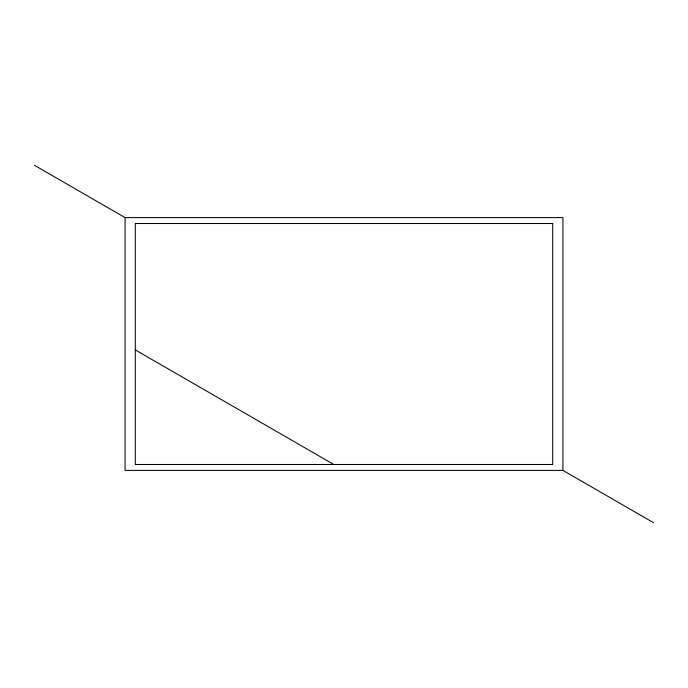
<?xml version="1.0" encoding="UTF-8"?>
<svg xmlns="http://www.w3.org/2000/svg" width="688" height="688" viewBox="0 0 688 688"><rect width="100%" height="100%" fill="white"/><g stroke="black" fill="none" stroke-linecap="round" stroke-linejoin="round"><path stroke-width="1.03" d="M34.4 165.258L125.078 217.606L562.922 217.606L562.922 470.394L653.6 522.742M562.922 470.394L125.078 470.394L125.078 217.606M135.295 349.9L333.783 464.495M552.705 223.505L135.295 223.505L135.295 464.495L552.705 464.495L552.705 223.505"/></g></svg>
